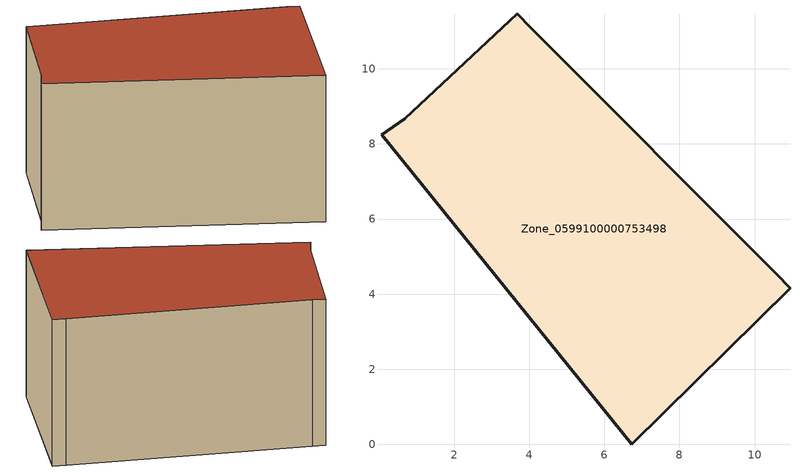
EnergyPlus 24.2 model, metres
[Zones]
Zone_0599100000753498
 floor ground (C_G): 6.73,0 0.06,8.24 0.68,8.67 3.68,11.47 4.04,11.09 10.58,4.54 10.94,4.16 z0.64
 wall outside (C_F): 6.73,0 10.94,4.16 10.58,4.54 4.04,11.09 3.68,11.47 0.68,8.67 0.06,8.24 6.73,0 z0.64:6.69
 roof outside (C_R): 0.06,8.24 6.73,0 10.94,4.16 10.58,4.54 4.04,11.09 3.68,11.47 0.68,8.67 z6.69
[BUILDING]
Pand.0599100000753498: North Axis=0; Terrain=City; Loads Convergence Tolerance Value=0.04; Temperature Convergence Tolerance Value=0.4; Solar Distribution=FullExterior; Maximum Number of Warmup Days=25; Minimum Number of Warmup Days=1
[Site:Location]
Rotterdam.The.Hague.AP_ZH_NLD Design_Conditions: Latitude=51.96; Longitude=4.45; Time Zone=1; Elevation=-4.5
[SITE:GROUNDTEMPERATURE:BUILDINGSURFACE]
18, 18, 18, 18, 18, 18, 18, 18, 18, 18, 18, 18
[MATERIAL] Thermal Absorptance=0.9; Solar Absorptance=0.7; Visible Absorptance=0.7
Name | Roughness | Thickness | Conductivity | Density | Specific Heat
G.TI.2006-2014 | MediumSmooth | 0.15 | 0.06 | 540 | 1210
F.TI.2006-2014 | Rough | 0.3 | 0.12 | 1920 | 840
R.TI.2006-2014 | MediumRough | 0.2 | 0.08 | 1500 | 1000
[CONSTRUCTION]
C_G: G.TI.2006-2014
C_F: F.TI.2006-2014
C_R: R.TI.2006-2014
[ZONE]
Zone_0599100000753498: Type=1; Multiplier=1; Ceiling Height=Autocalculate; Volume=Autocalculate; Floor Area=autocalculate; Part of Total Floor Area=Yes
[ZONEINFILTRATION:DESIGNFLOWRATE]
Infil_Zone_0599100000753498: Zone or ZoneList or Space or SpaceList=Zone_0599100000753498; Schedule=AlwaysOn; Design Flow Rate Calculation Method=Flow/Area; Flow Rate per Floor Area=0.0015; Constant Term Coefficient=1; Temperature Term Coefficient=0; Velocity Term Coefficient=0; Velocity Squared Term Coefficient=0
[HVACTEMPLATE:ZONE:IDEALLOADSAIRSYSTEM]
Zone_0599100000753498: Maximum Heating Supply Air Temperature=50; Minimum Cooling Supply Air Temperature=13; Maximum Heating Supply Air Humidity Ratio=0.0156; Minimum Cooling Supply Air Humidity Ratio=0.0077; Heating Limit=NoLimit; Cooling Limit=NoLimit; Dehumidification Control Type=ConstantSensibleHeatRatio; Cooling Sensible Heat Ratio=0.7; Dehumidification Setpoint=60; Humidification Control Type=None; Humidification Setpoint=30; Outdoor Air Method=None; Outdoor Air Flow Rate per Person=0.00944; Outdoor Air Flow Rate per Zone Floor Area=0; Outdoor Air Flow Rate per Zone=0; Demand Controlled Ventilation Type=None; Outdoor Air Economizer Type=NoEconomizer; Heat Recovery Type=None; Sensible Heat Recovery Effectiveness=0.7; Latent Heat Recovery Effectiveness=0.65
[ZONECONTROL:THERMOSTAT]
ThermostatControl_Zone_0599100000753498: Zone or ZoneList=Zone_0599100000753498; Control Type Schedule=DualSetpointControlType; Control 1=Thermostat_Zone_0599100000753498; Temperature Difference Between Cutout And Setpoint=0
[THERMOSTATSETPOINT:DUALSETPOINT]
Thermostat_Zone_0599100000753498: Heating Setpoint Temperature Schedule=HeatingSetpoint_Zone_0599100000753498; Cooling Setpoint Temperature Schedule=CoolingSetpoint_Zone_0599100000753498
[SCHEDULE:COMPACT]
HeatingSetpoint_Zone_0599100000753498: Through: 12/31, For: AllDays, Until: 24:00, 21
CoolingSetpoint_Zone_0599100000753498: Through: 12/31, For: AllDays, Until: 24:00, 24
DualSetpointControlType: Through: 12/31, For: AllDays, Until: 24:00, 4
AlwaysOn: Through: 12/31, For: AllDays, Until: 24:00, 1
